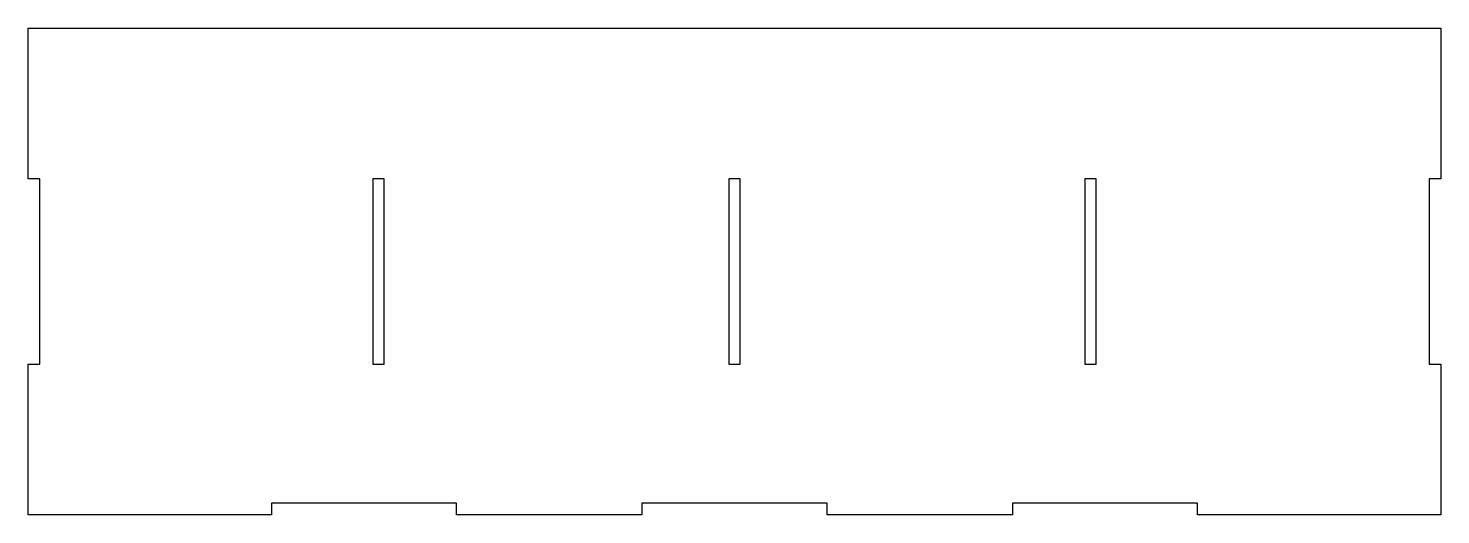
# Model space of a CAD drawing. Header units: millimetres. Extents: x 0 to 387, y 0 to 133.
import ezdxf

# ---------------------------------------------------------------- set-up
doc = ezdxf.new("R2010")
doc.units = ezdxf.units.MM
doc.layers.get('0').update_dxf_attribs({"linetype": 'CONTINUOUS'})

msp = doc.modelspace()

# ---------------------------------------------------------------- linework, layer by layer
for points in [[(384.175, 92.075), (384.175, 41.275), (387.35, 41.275), (387.35, 0), (320.675, 0), (320.675, 3.175), (269.875, 3.175), (269.875, 0), (219.075, 0), (219.075, 3.175), (168.275, 3.175), (168.275, 0), (117.475, 0), (117.475, 3.175), (66.675, 3.175), (66.675, 0), (0, 0), (0, 41.275), (3.175, 41.275), (3.175, 92.075), (0, 92.075), (0, 133.35), (387.35, 133.35), (387.35, 92.075)], [(94.45625, 92.075), (94.45625, 41.275), (97.63125, 41.275), (97.63125, 92.075)], [(195.2625, 41.275), (195.2625, 92.075), (192.0875, 92.075), (192.0875, 41.275)], [(289.71875, 92.075), (289.71875, 41.275), (292.89375, 41.275), (292.89375, 92.075)]]:
    msp.add_lwpolyline(points, close=True)

doc.saveas('drawing.dxf')
